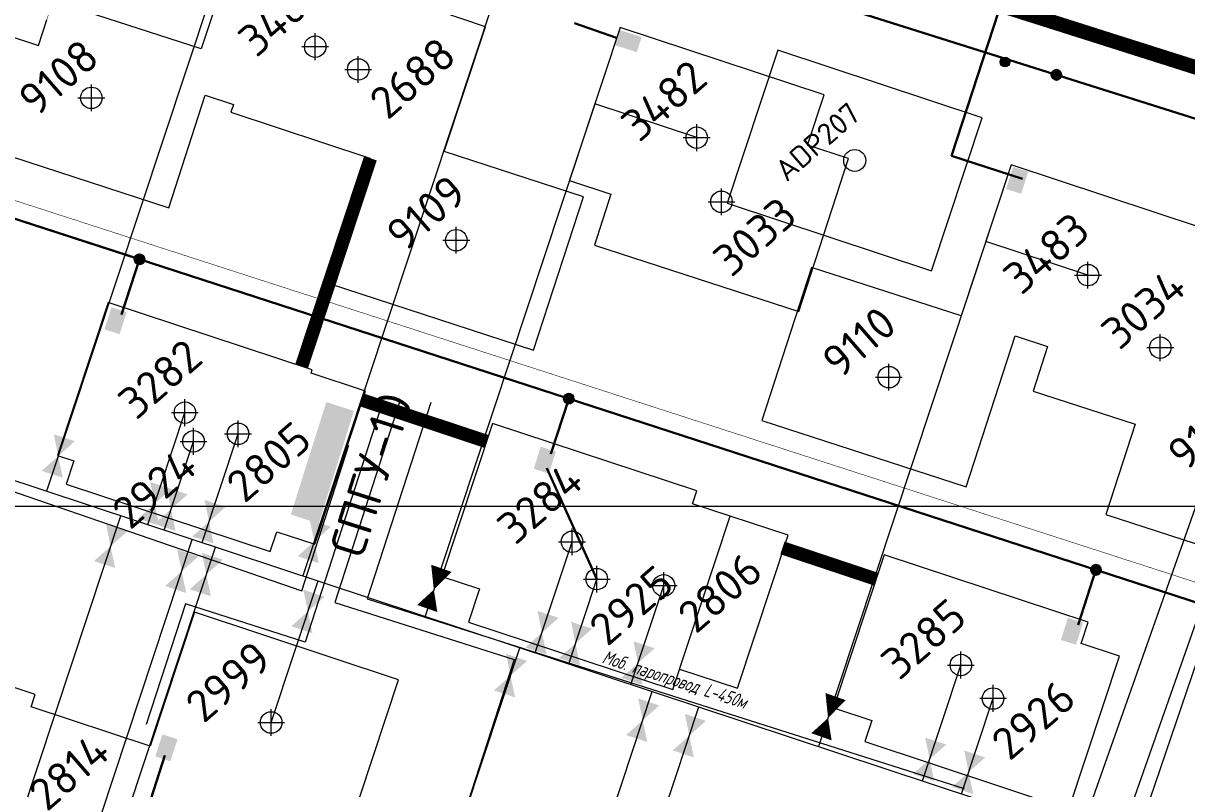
# Model space of a CAD drawing. Header units: millimetres. Extents: x 519 to 9564855, y -810 to 5021775.
# Drawn here: x 9544349.8 to 9544782.9, y 4997894.7 to 4998179.8 of the extents above; entities that cross this region are included whole.
import ezdxf
from ezdxf.enums import TextEntityAlignment as Align

# ---------------------------------------------------------------- set-up
doc = ezdxf.new("R2010")
doc.units = ezdxf.units.MM
doc.header["$LTSCALE"] = 2
doc.header["$MEASUREMENT"] = 0
doc.header["$PDMODE"] = 2
doc.header["$PDSIZE"] = 5
for name, color, linetype in [('164 скв. на 2011 год (измененные)', 121, 'Continuous'), ('Existing roads', 41, 'Continuous'), ('Gaz', 4, 'Continuous'), ('OilColl&Flowlines', 3, 'Continuous'), ('Stage 12 wells.Text&Frame', 52, 'Continuous'), ('Stage8 wlls text', 7, 'Continuous'), ('Скважины на 2016 год.', 40, 'Continuous'), ('Скважины на 2021 год', 7, 'Continuous')]:
    doc.layers.add(name, color=color, linetype=linetype)
for name, color, linetype, lineweight in [('200 скв. на 2010 год', 61, 'Continuous', 0), ('PPLINE_GAS', 4, 'GAS_LINE', 30), ('Stage 11.Object 2.Frame&Text', 26, 'Continuous', 53), ('WELLS', 7, 'Continuous', 5), ('Скважины на 2022 год', 60, 'Continuous', 13), ('Скважины на 2023 год', 201, 'Continuous', 20), ('Электро', 1, 'Continuous', 30), ('Электроснаб', 1, 'Continuous', 18), ('Электроснабжене', 1, 'Continuous', 18)]:
    doc.layers.add(name, color=color, linetype=linetype, lineweight=lineweight)
doc.styles.add('92051501$0$STANDARD', font='simplex.shx')
doc.styles.add('Elect', font='isocpeur.ttf')
doc.styles.get("Standard").update_dxf_attribs({"font": 'isocpeur.ttf', "width": 0.5})
doc.styles.add('ГОСТ', font='simplex.shx', dxfattribs={"width": 0.7})
doc.linetypes.add('GAS_LINE', pattern='A,0.5,-0.2,["G",92051501$0$STANDARD,S=0.1,R=0,X=-0.1,Y=-0.05],-0.05', length=0.75)

msp = doc.modelspace()

# ---------------------------------------------------------------- hatches: boundary and pattern name
at = {"linetype": 'ByBlock', "lineweight": 0, "ltscale": 80}
msp.add_hatch(color=1, dxfattribs=at).paths.add_polyline_path([(9544462.63634, 4998038.74598), (9544449.42703, 4997996.85001), (9544459.82909, 4997993.46256), (9544472.90373, 4998035.40229)])
at = {"layer": 'Электро', "ltscale": 0.5}
for points in [[(9544571.76803, 4998177.2845), (9544569.97227, 4998171.65238), (9544578.18312, 4998169.03441), (9544579.97889, 4998174.66653)], [(9544715.62777, 4998118.06519), (9544721.25989, 4998116.26942), (9544723.87786, 4998124.48028), (9544718.24574, 4998126.27604)]]:
    msp.add_hatch(color=256, dxfattribs=at).paths.add_polyline_path(points)
at = {"layer": 'Электро'}
h = msp.add_hatch(color=256, dxfattribs=at)
edge = h.paths.add_edge_path()
edge.add_arc((9544734.37741, 4998160.58701), 1.80448, 0, 360)
h = msp.add_hatch(color=256, dxfattribs=at)
edge = h.paths.add_edge_path()
edge.add_arc((9544393.10842, 4998091.90464), 1.80448, 0, 360)
at = {"layer": 'Электро', "ltscale": 25}
for points in [[(9544388.31233, 4998072.2191), (9544382.6802, 4998074.01486), (9544380.06223, 4998065.80401), (9544385.69435, 4998064.00824)], [(9544548.08626, 4998020.3054), (9544542.45413, 4998022.10116), (9544539.83616, 4998013.89031), (9544545.46828, 4998012.09455)], [(9544744.26749, 4997956.56225), (9544738.63537, 4997958.35802), (9544736.01739, 4997950.14716), (9544741.64952, 4997948.3514)]]:
    msp.add_hatch(color=256, dxfattribs=at).paths.add_polyline_path(points)
at = {"layer": 'Электро'}
h = msp.add_hatch(color=256, dxfattribs=at)
edge = h.paths.add_edge_path()
edge.add_arc((9544552.88235, 4998039.99094), 1.80448, 0, 360)
h = msp.add_hatch(color=256, dxfattribs=at)
edge = h.paths.add_edge_path()
edge.add_arc((9544749.06359, 4997976.2478), 1.80448, 0, 360)
msp.add_hatch(color=256, dxfattribs=at).paths.add_polyline_path([(9544398.96301, 4997906.78305), (9544404.57524, 4997904.92606), (9544407.28247, 4997913.10792), (9544401.67024, 4997914.96491)])
at = {"layer": 'Электроснаб', "lineweight": 0, "ltscale": 0.5}
msp.add_hatch(color=1, dxfattribs=at).paths.add_polyline_path([(9544571.76803, 4998177.2845), (9544569.97227, 4998171.65238), (9544578.18312, 4998169.03441), (9544579.97889, 4998174.66653)])
at = {"layer": 'Электроснаб', "lineweight": 0}
h = msp.add_hatch(color=1, dxfattribs=at)
edge = h.paths.add_edge_path()
edge.add_arc((9544715.2272, 4998165.3866), 1.80448, 0, 360)
h = msp.add_hatch(color=1, dxfattribs=at)
edge = h.paths.add_edge_path()
edge.add_arc((9544393.10842, 4998091.90464), 1.80448, 0, 360)
at = {"layer": 'Электроснаб', "lineweight": 0, "ltscale": 25}
for points in [[(9544388.31233, 4998072.2191), (9544382.6802, 4998074.01486), (9544380.06223, 4998065.80401), (9544385.69435, 4998064.00824)], [(9544548.08626, 4998020.3054), (9544542.45413, 4998022.10116), (9544539.83616, 4998013.89031), (9544545.46828, 4998012.09455)], [(9544744.26749, 4997956.56225), (9544738.63537, 4997958.35802), (9544736.01739, 4997950.14716), (9544741.64952, 4997948.3514)]]:
    msp.add_hatch(color=1, dxfattribs=at).paths.add_polyline_path(points)
at = {"layer": 'Электроснаб', "lineweight": 0}
h = msp.add_hatch(color=1, dxfattribs=at)
edge = h.paths.add_edge_path()
edge.add_arc((9544552.88235, 4998039.99094), 1.80448, 0, 360)
h = msp.add_hatch(color=1, dxfattribs=at)
edge = h.paths.add_edge_path()
edge.add_arc((9544749.06359, 4997976.2478), 1.80448, 0, 360)
msp.add_hatch(color=1, dxfattribs=at).paths.add_polyline_path([(9544398.96301, 4997906.78305), (9544404.57524, 4997904.92606), (9544407.28247, 4997913.10792), (9544401.67024, 4997914.96491)])
at = {"layer": 'Электроснабжене', "lineweight": 0, "ltscale": 0.5}
msp.add_hatch(color=1, dxfattribs=at).paths.add_polyline_path([(9544571.76803, 4998177.2845), (9544569.97227, 4998171.65238), (9544578.18312, 4998169.03441), (9544579.97889, 4998174.66653)])
at = {"layer": 'Электроснабжене', "lineweight": 0}
h = msp.add_hatch(color=1, dxfattribs=at)
edge = h.paths.add_edge_path()
edge.add_arc((9544393.10842, 4998091.90464), 1.80448, 0, 360)
at = {"layer": 'Электроснабжене', "lineweight": 0, "ltscale": 25}
for points in [[(9544388.31233, 4998072.2191), (9544382.6802, 4998074.01486), (9544380.06223, 4998065.80401), (9544385.69435, 4998064.00824)], [(9544548.08626, 4998020.3054), (9544542.45413, 4998022.10116), (9544539.83616, 4998013.89031), (9544545.46828, 4998012.09455)], [(9544744.26749, 4997956.56225), (9544738.63537, 4997958.35802), (9544736.01739, 4997950.14716), (9544741.64952, 4997948.3514)]]:
    msp.add_hatch(color=1, dxfattribs=at).paths.add_polyline_path(points)
at = {"layer": 'Электроснабжене', "lineweight": 0}
h = msp.add_hatch(color=1, dxfattribs=at)
edge = h.paths.add_edge_path()
edge.add_arc((9544552.88235, 4998039.99094), 1.80448, 0, 360)
h = msp.add_hatch(color=1, dxfattribs=at)
edge = h.paths.add_edge_path()
edge.add_arc((9544749.06359, 4997976.2478), 1.80448, 0, 360)
msp.add_hatch(color=1, dxfattribs=at).paths.add_polyline_path([(9544398.96301, 4997906.78305), (9544404.57524, 4997904.92606), (9544407.28247, 4997913.10792), (9544401.67024, 4997914.96491)])

# ---------------------------------------------------------------- linework, layer by layer
at = {"color": 6, "lineweight": 0, "ltscale": 80}
for p, q in [((9544489.91998, 4998038.6645, -4.36493), (9544465.79019, 4997964.10037, 0.48857)), ((9544501.55405, 4998038.59038, -4.59792), (9544477.89431, 4997965.45421, 0.48318)), ((9544483.29878, 4998037.77393, 0.82137), (9544454.75984, 4997949.34068, 0.65141)), ((9544477.89431, 4997965.45421, 0.48318), (9544700.02402, 4997894.84849, 0.05488)), ((9544410.2539, 4997963.64433, 0.12322), (9544395.63934, 4997918.68053, 0.04354)), ((9544454.75984, 4997949.34068, 0.65141), (9544410.2539, 4997963.64433, 0.12322)), ((9544465.79019, 4997964.10037, 0.48857), (9544532.57342, 4997942.85786, -0.16897)), ((9544532.57509, 4997942.85733, -0.16898), (9544502.80329, 4997850.99957))]:
    msp.add_line(p, q, dxfattribs=at)
at = {"color": 3, "linetype": 'ByBlock', "lineweight": 0, "ltscale": 80}
msp.add_line((9544442.1, 4997919.4), (9544459.54109, 4997972.11092, 0), dxfattribs=at)
at = {"layer": '164 скв. на 2011 год (измененные)', "color": 0, "linetype": 'ByBlock', "lineweight": 0}
msp.add_lwpolyline([(9544519.67502, 4997969.14756), (9544515.58202, 4997956.7776), (9544591.56255, 4997931.63702), (9544612.94054, 4997996.24615), (9544598.94754, 4998000.87618)], dxfattribs=at)
at = {"layer": '164 скв. на 2011 год (измененные)', "color": 0, "linetype": 'ByBlock', "lineweight": 0, "elevation": 0}
msp.add_lwpolyline([(9544665.65536, 4997920.1548), (9544663.05263, 4997912.28879), (9544739.03316, 4997887.14821), (9544757.88859, 4997944.1336), (9544743.61526, 4997948.85639)], dxfattribs=at)
at = {"layer": '164 скв. на 2011 год (измененные)', "color": 0, "linetype": 'ByBlock', "lineweight": 0}
for centre in [(9544563.3, 4997972.8), (9544710.77062, 4997928.31119)]:
    msp.add_circle(centre, 4, dxfattribs=at)
for p in [(9544563.3, 4997972.8), (9544710.8, 4997928.4)]:
    msp.add_point(p, dxfattribs=at)
at = {"layer": '200 скв. на 2010 год', "color": 0, "linetype": 'ByBlock', "lineweight": 0}
msp.add_line((9544719.04293, 4998063.34054), (9544731.08912, 4998059.42649), dxfattribs=at)
for points in [[(9544504.96189, 4998184.13287), (9544505.91798, 4998187.02241), (9544429.93745, 4998212.16299), (9544416.07359, 4998170.26323)], [(9544641.74183, 4998134.45668), (9544647.91798, 4998153.12241), (9544571.93745, 4998178.26299), (9544553.08202, 4998121.27759), (9544568.57678, 4998116.15066)], [(9544417.59115, 4998153.02384), (9544428.03812, 4998149.56713)], [(9544788.29418, 4998103.61972), (9544788.29418, 4998103.61972), (9544717.53745, 4998127.06299), (9544698.68202, 4998070.07759), (9544698.68202, 4998070.07759)], [(9544457.0158, 4998049.50694), (9544457.41798, 4998050.72241), (9544381.43745, 4998075.86299), (9544362.58202, 4998018.87759), (9544368.65732, 4998016.86739)], [(9544598.94754, 4998000.87618), (9544600.51798, 4998005.62241), (9544524.53745, 4998030.76299), (9544505.68202, 4997973.77759), (9544519.67502, 4997969.14756)], [(9544368.65732, 4998016.86739), (9544365.78202, 4998008.17759), (9544441.76255, 4997983.03701), (9544444.27367, 4997990.45832)], [(9544743.61526, 4997948.85639), (9544746.21798, 4997956.72241), (9544670.23745, 4997981.86299), (9544651.38202, 4997924.87759), (9544665.65536, 4997920.1548)], [(9544352.79414, 4997925.21703), (9544354.31798, 4997929.82241), (9544278.33745, 4997954.96299), (9544275.47182, 4997946.30238)]]:
    msp.add_lwpolyline(points, dxfattribs=at)
at = {"layer": '200 скв. на 2010 год', "color": 252, "lineweight": 0, "true_color": 0x939598}
msp.add_lwpolyline([(9544594.0851, 4997939.26076), (9544615.62636, 4997932.13315), (9544634.48179, 4997989.11854), (9544598.94754, 4998000.87618)], dxfattribs=at)
at = {"layer": '200 скв. на 2010 год', "color": 0, "linetype": 'ByBlock', "lineweight": 0}
for centre in [(9544458.5, 4998171.1), (9544600.5, 4998137.2), (9544746.1, 4998086), (9544410, 4998034.8), (9544413.2, 4998024.1), (9544554.1, 4997986.7), (9544698.8, 4997940.8)]:
    msp.add_circle(centre, 4, dxfattribs=at)
at = {"layer": '200 скв. на 2010 год', "color": 252, "lineweight": 0, "true_color": 0x939598}
msp.add_circle((9544588.2, 4997970.4), 4.0951, dxfattribs=at)
at = {"layer": '200 скв. на 2010 год', "color": 0, "linetype": 'ByBlock', "lineweight": 0}
for p in [(9544458.5, 4998171.1), (9544600.5, 4998137.2), (9544746.1, 4998086), (9544410, 4998034.8), (9544413.2, 4998024.1), (9544554.1, 4997986.7), (9544698.8, 4997940.8)]:
    msp.add_point(p, dxfattribs=at)
at = {"layer": '200 скв. на 2010 год', "color": 252, "linetype": 'ByBlock', "lineweight": 0, "ltscale": 80, "true_color": 0x939598}
msp.add_point((9544588.2, 4997970.4), dxfattribs=at)
at = {"layer": 'Existing roads', "color": 3, "linetype": 'ByBlock', "lineweight": 0, "ltscale": 80}
msp.add_line((9544870.298, 4998238.77789), (9544743.30512, 4997878.21855, 0), dxfattribs=at)
at = {"layer": 'Existing roads', "color": 0, "linetype": 'ByBlock', "lineweight": 0, "ltscale": 80}
msp.add_line((9533000, 4998000), (9548000, 4998000), dxfattribs=at)
at = {"layer": 'Existing roads', "lineweight": 0, "flags": 128}
for points, const_width, elevation in [([(9544066.2012, 4998392.10802), (9544909.18418, 4998124.3074)], 5.4, 0.00005), ([(9544475.61256, 4998039.5976), (9544522.31348, 4998024.04163)], 5, 0)]:
    msp.add_lwpolyline(points, dxfattribs=dict(at, const_width=const_width, elevation=elevation))
at = {"layer": 'Existing roads', "lineweight": 0, "const_width": 5, "flags": 128}
for points in [[(9544453.42857, 4998052.04243), (9544479.04979, 4998129.4824)], [(9544632.38866, 4997984.41977), (9544667.23422, 4997972.78652)]]:
    msp.add_lwpolyline(points, dxfattribs=at)
at = {"layer": 'Gaz', "linetype": 'GAS_LINE', "lineweight": 0, "ltscale": 20}
msp.add_line((9544301.54336, 4998020.69397, 16.71146), (9544453.49125, 4997968.41183, 47.54555), dxfattribs=at)
at = {"layer": 'OilColl&Flowlines', "color": 3, "linetype": 'ByBlock', "lineweight": 0, "ltscale": 25}
msp.add_line((9544482.48595, 4998380.1293, 0), (9544358.53815, 4998005.53097, 0), dxfattribs=at)
at = {"layer": 'OilColl&Flowlines', "lineweight": 0}
for p, q in [((9544562.9, 4998303.4), (9544453.90004, 4997973.97744, 0)), ((9544865.8, 4998183.6), (9544757.11804, 4997873.6481, 0)), ((9544005.39403, 4998122.37996, 0), (9545389.66365, 4997664.35022, 0)), ((9544324.2, 4997809.3), (9544386.11056, 4997996.40775, 0)), ((9544572.1, 4997837), (9544601.29688, 4997925.23959, 0))]:
    msp.add_line(p, q, dxfattribs=at)
at = {"layer": 'OilColl&Flowlines', "linetype": 'ByBlock', "lineweight": 0, "ltscale": 80}
for p, q in [((9544562.50974, 4998149.77029), (9544499.36539, 4997958.93378, 0)), ((9544600.5, 4998137.2), (9544562.50974, 4998149.77029)), ((9544708.82206, 4998100.77211, -24.6293), (9544645.85251, 4997910.46385, 0)), ((9544746.1, 4998086), (9544708.10974, 4998098.57029)), ((9544826.88794, 4998061.00349), (9544762.63296, 4997871.82331, 0)), ((9544396.19286, 4997993.0717, 0), (9544410, 4998034.8)), ((9544416.39504, 4997986.38717, 0), (9544429.8, 4998026.9)), ((9544402.26816, 4997991.0615, 0), (9544413.2, 4998024.1)), ((9544378.8, 4997885), (9544412.74662, 4997987.59437, 0)), ((9544540.4181, 4997945.35019, 0), (9544554.1, 4997986.7)), ((9544385.3, 4997875.7), (9544421.37875, 4997984.73815, 0)), ((9544552.85566, 4997941.23482, 0), (9544563.3, 4997972.8)), ((9544576.0143, 4997933.57205, 0), (9544588.2, 4997970.4)), ((9544502.8, 4997851), (9544534.65025, 4997947.25866, 0)), ((9544684.52801, 4997897.66683, 0), (9544698.8, 4997940.8)), ((9544547.9, 4997822), (9544583.94851, 4997930.94676, 0)), ((9544699.04193, 4997892.86444, 0), (9544710.8, 4997928.4))]:
    msp.add_line(p, q, dxfattribs=at)
at = {"layer": 'OilColl&Flowlines', "color": 3, "linetype": 'ByBlock', "lineweight": 0, "ltscale": 80, "const_width": 0.2, "elevation": -24.6293}
msp.add_lwpolyline([(9545374.20897, 4997781.38398), (9542535.24084, 4998699.83943)], dxfattribs=at)
at = {"layer": 'OilColl&Flowlines', "lineweight": 0, "elevation": 0}
for points in [[(9544500.18982, 4997961.84362, 8, 0, 0), (9544502.64564, 4997968.84743, 0, 8, 0), (9544505.44051, 4997976.81816, 8, 8, 0)], [(9544646.92459, 4997914.07315, 8, 0, 0), (9544649.38041, 4997921.07696, 0, 8, 0), (9544652.17528, 4997929.04769, 8, 8, 0)]]:
    msp.add_lwpolyline(points, format="xyseb", dxfattribs=at)
at = {"layer": 'OilColl&Flowlines', "color": 3, "lineweight": 0}
for points in [[(9544369.05377, 4998024.13868, 0), (9544362.87374, 4998018.63412, 0), (9544361.19666, 4998026.73846, 0)], [(9544364.55083, 4998010.52978, 0), (9544356.69372, 4998013.12955, 0), (9544362.87374, 4998018.63412, 0)], [(9544414.98806, 4997981.23507, 0), (9544408.80804, 4997975.73051, 0), (9544407.13096, 4997983.83485, 0)], [(9544424.16119, 4997980.01388, 0), (9544417.98117, 4997974.50931, 0), (9544416.30409, 4997982.61365, 0)], [(9544410.48512, 4997967.62617, 0), (9544402.62802, 4997970.22594, 0), (9544408.80804, 4997975.73051, 0)], [(9544419.65825, 4997966.40497, 0), (9544411.80115, 4997969.00474, 0), (9544417.98117, 4997974.50931, 0)]]:
    msp.add_solid(points, dxfattribs=at)
at = {"layer": 'OilColl&Flowlines', "lineweight": 0}
for points in [[(9544397.09321, 4998008.96561, 0), (9544404.95031, 4998006.36584, 0), (9544398.77029, 4998000.86127, 0)], [(9544403.1685, 4998006.95541, 0), (9544411.02561, 4998004.35563, 0), (9544404.84559, 4997998.85107, 0)], [(9544392.59027, 4997995.3567, 0), (9544398.77029, 4998000.86127, 0), (9544400.44737, 4997992.75693, 0)], [(9544417.29538, 4998002.28108, 0), (9544425.15249, 4997999.6813, 0), (9544418.97247, 4997994.17674, 0)], [(9544398.66556, 4997993.3465, 0), (9544404.84559, 4997998.85107, 0), (9544406.52267, 4997990.74673, 0)], [(9544456.46903, 4997994.91438, 0), (9544464.32614, 4997992.3146, 0), (9544458.14611, 4997986.81004, 0)], [(9544380.66981, 4997993.13741, 0), (9544388.52691, 4997990.53764, 0), (9544382.34689, 4997985.03307, 0)], [(9544412.79244, 4997988.67217, 0), (9544418.97247, 4997994.17674, 0), (9544420.64955, 4997986.0724, 0)], [(9544451.96609, 4997981.30547, 0), (9544458.14611, 4997986.81004, 0), (9544459.8232, 4997978.7057, 0)], [(9544376.16686, 4997979.52851, 0), (9544382.34689, 4997985.03307, 0), (9544384.02397, 4997976.92873, 0)], [(9544454.10033, 4997968.84058, 0), (9544461.95744, 4997966.24081, 0), (9544455.77741, 4997960.73624, 0)], [(9544449.59739, 4997955.23167, 0), (9544455.77741, 4997960.73624, 0), (9544457.4545, 4997952.6319, 0)], [(9544541.22456, 4997960.96036, 0), (9544549.08166, 4997958.36058, 0), (9544542.90164, 4997952.85602, 0)], [(9544553.69303, 4997956.93843, 0), (9544561.55014, 4997954.33865, 0), (9544555.37011, 4997948.83409, 0)], [(9544536.72162, 4997947.35145, 0), (9544542.90164, 4997952.85602, 0), (9544544.57872, 4997944.75168, 0)], [(9544549.19009, 4997943.32952, 0), (9544555.37011, 4997948.83409, 0), (9544557.0472, 4997940.72975, 0)], [(9544576.96924, 4997949.63096, 0), (9544584.82635, 4997947.03119, 0), (9544578.64632, 4997941.52662, 0)], [(9544529.52497, 4997944.94177, 0), (9544537.38207, 4997942.34199, 0), (9544531.20205, 4997936.83743, 0)], [(9544572.4663, 4997936.02205, 0), (9544578.64632, 4997941.52662, 0), (9544580.3234, 4997933.42228, 0)], [(9544525.02203, 4997931.33286, 0), (9544531.20205, 4997936.83743, 0), (9544532.87913, 4997928.73309, 0)], [(9544578.72367, 4997928.32898, 0), (9544586.58078, 4997925.72921, 0), (9544580.40076, 4997920.22464, 0)], [(9544596.06217, 4997922.59199, 0), (9544603.91928, 4997919.99221, 0), (9544597.73926, 4997914.48765, 0)], [(9544574.22073, 4997914.72008, 0), (9544580.40076, 4997920.22464, 0), (9544582.07784, 4997912.1203, 0)], [(9544591.55923, 4997908.98308, 0), (9544597.73926, 4997914.48765, 0), (9544599.41634, 4997906.38331, 0)], [(9544685.50578, 4997913.79473, 0), (9544693.36289, 4997911.19496, 0), (9544687.18287, 4997905.69039, 0)], [(9544700.01969, 4997908.99234, 0), (9544707.8768, 4997906.39257, 0), (9544701.69678, 4997900.888, 0)], [(9544681.00284, 4997900.18582, 0), (9544687.18287, 4997905.69039, 0), (9544688.85995, 4997897.58605, 0)], [(9544695.51675, 4997895.38343, 0), (9544701.69678, 4997900.888, 0), (9544703.37386, 4997892.78366, 0)]]:
    msp.add_solid(points, dxfattribs=at)
at = {"layer": 'PPLINE_GAS', "color": 4, "linetype": 'GAS_LINE', "lineweight": 0, "ltscale": 20}
msp.add_line((9544453.49125, 4997968.41183, 47.54555), (9544470.98637, 4998022.71197), dxfattribs=at)
at = {"layer": 'Stage 12 wells.Text&Frame', "color": 0, "linetype": 'ByBlock', "lineweight": 0}
for points in [[(9544281.14839, 4998201.71374), (9544279.48202, 4998196.67759), (9544355.46255, 4998171.53701), (9544358.60099, 4998181.02209)], [(9544506.52397, 4998131.99822), (9544521.91798, 4998178.52241), (9544504.96189, 4998184.13287)], [(9544428.03812, 4998149.56713), (9544427.08202, 4998146.67759), (9544478.86564, 4998129.54333)], [(9544444.27367, 4997990.45832), (9544458.36255, 4997985.83701), (9544477.21798, 4998042.82241), (9544457.0158, 4998049.50694)], [(9544397.03193, 4997910.57954), (9544352.79414, 4997925.21703)]]:
    msp.add_lwpolyline(points, dxfattribs=at)
for centre in [(9544474.5, 4998162.6), (9544429.8, 4998026.9)]:
    msp.add_circle(centre, 4, dxfattribs=at)
for p in [(9544474.5, 4998162.6), (9544429.8, 4998026.9)]:
    msp.add_point(p, dxfattribs=at)
at = {"layer": 'Stage8 wlls text', "color": 0, "linetype": 'ByBlock', "lineweight": 0}
msp.add_lwpolyline([(9544475.10882, 4997891.77467), (9544489.51798, 4997935.32241), (9544413.53745, 4997960.46299), (9544397.03192, 4997910.57954)], dxfattribs=at)
msp.add_circle((9544442.1, 4997919.4), 4, dxfattribs=at)
msp.add_point((9544442.1, 4997919.4), dxfattribs=at)
at = {"layer": 'WELLS', "color": 6, "linetype": 'ByBlock', "lineweight": 0, "ltscale": 50, "const_width": 0.2}
msp.add_lwpolyline([(9544312.82962, 4998177.84122), (9544315.15649, 4998184.87356), (9544355.46255, 4998171.53701), (9544367.15684, 4998207.18856), (9544327.6, 4998219.7)], dxfattribs=at)
at = {"layer": 'Скважины на 2016 год.', "color": 254, "lineweight": 0, "true_color": 0xfeeab9}
msp.add_lwpolyline([(9544611.88202, 4998112.77759), (9544687.86255, 4998087.63701), (9544706.71798, 4998144.62241), (9544630.73745, 4998169.76299)], close=True, dxfattribs=at)
msp.add_circle((9544659.3, 4998128.7), 4.0951, dxfattribs=at)
at = {"layer": 'Скважины на 2021 год', "color": 0, "linetype": 'ByBlock', "lineweight": 0}
msp.add_lwpolyline([(9544698.92006, 4998070.79701), (9544643.22825, 4998088.89238), (9544624.68723, 4998031.82898), (9544700.77175, 4998007.10762), (9544719.04293, 4998063.34054)], dxfattribs=at)
msp.add_circle((9544672, 4998048), 4, dxfattribs=at)
msp.add_point((9544672, 4998048), dxfattribs=at)
at = {"layer": 'Скважины на 2022 год', "color": 0, "lineweight": 0}
msp.add_lwpolyline([(9544416.07359, 4998170.26323), (9544346.42825, 4998192.89238), (9544327.88723, 4998135.82898), (9544403.97175, 4998111.10762), (9544417.59115, 4998153.02384)], dxfattribs=at)
at = {"layer": 'Скважины на 2022 год', "color": 0, "linetype": 'ByBlock', "lineweight": 0}
for points in [[(9544568.57678, 4998116.15066), (9544562.40241, 4998097.14789), (9544638.48693, 4998072.42653), (9544657.02795, 4998129.48992), (9544641.74183, 4998134.45668)], [(9544478.86564, 4998129.54333), (9544463.68723, 4998082.82898), (9544539.77175, 4998058.10762), (9544558.31277, 4998115.17102), (9544506.52397, 4998131.99822)], [(9544731.06805, 4998059.36164), (9544725.70241, 4998042.84789), (9544763.6432, 4998030.52018)]]:
    msp.add_lwpolyline(points, dxfattribs=at)
at = {"layer": 'Скважины на 2022 год', "color": 0, "lineweight": 0}
msp.add_circle((9544375.2, 4998152), 4, dxfattribs=at)
at = {"layer": 'Скважины на 2022 год', "color": 0, "linetype": 'ByBlock', "lineweight": 0}
for centre in [(9544609.7, 4998113.3), (9544511, 4998099), (9544773, 4998059)]:
    msp.add_circle(centre, 4, dxfattribs=at)
at = {"layer": 'Скважины на 2022 год', "color": 0, "lineweight": 0}
msp.add_point((9544375.2, 4998152), dxfattribs=at)
at = {"layer": 'Скважины на 2022 год', "color": 0, "linetype": 'ByBlock', "lineweight": 0}
for p in [(9544609.7, 4998113.3), (9544511, 4998099), (9544773, 4998059)]:
    msp.add_point(p, dxfattribs=at)
at = {"layer": 'Скважины на 2023 год', "color": 0, "linetype": 'ByBlock', "lineweight": 0}
msp.add_lwpolyline([(9544763.6432, 4998030.52018), (9544752.70241, 4997996.84789), (9544828.78693, 4997972.12653), (9544845.52595, 4998023.64394)], dxfattribs=at)
at = {"layer": 'Электро', "ltscale": 50}
msp.add_line((9543304.49609, 4998612.69113), (9545031, 4998066.8), dxfattribs=at)
at = {"layer": 'Электро', "ltscale": 0.5}
for p, q in [((9544695.30564, 4998130.48219), (9544727.03409, 4998227.89693)), ((9544570.66419, 4998174.41488), (9544555.04833, 4998179.79645, 0)), ((9544721.75811, 4998121.86649), (9544695.30564, 4998130.48219))]:
    msp.add_line(p, q, dxfattribs=at)
at = {"layer": 'Электро', "ltscale": 25}
for p, q in [((9544193.01705, 4998156.91827), (9544393.10842, 4998091.90464)), ((9544193.01705, 4998156.91827), (9544823.72452, 4997951.98899)), ((9544386.44109, 4998071.38471), (9544393.10842, 4998091.90464)), ((9544386.44109, 4998071.38471), (9544393.10842, 4998091.90464)), ((9544546.21502, 4998019.47101), (9544552.88235, 4998039.99094)), ((9544742.39626, 4997955.72787), (9544749.06359, 4997976.2478))]:
    msp.add_line(p, q, dxfattribs=at)
at = {"layer": 'Электро', "ltscale": 2}
msp.add_line((9544563.3, 4997972.8), (9544544.72531, 4998014.12743), dxfattribs=at)
at = {"layer": 'Электро'}
msp.add_line((9544402.57926, 4997907.1559, 0), (9544381.44977, 4997842.12697), dxfattribs=at)
for centre in [(9544734.37741, 4998160.58701), (9544393.10842, 4998091.90464), (9544552.88235, 4998039.99094), (9544749.06359, 4997976.2478)]:
    msp.add_circle(centre, 1.80448, dxfattribs=at)
at = {"layer": 'Электроснаб', "color": 1, "lineweight": 0, "ltscale": 25}
for p, q in [((9544193.01705, 4998156.91827), (9544393.10842, 4998091.90464)), ((9544193.01705, 4998156.91827), (9544823.72452, 4997951.98899)), ((9544386.44109, 4998071.38471), (9544393.10842, 4998091.90464)), ((9544386.44109, 4998071.38471), (9544393.10842, 4998091.90464)), ((9544546.21502, 4998019.47101), (9544552.88235, 4998039.99094)), ((9544742.39626, 4997955.72787), (9544749.06359, 4997976.2478))]:
    msp.add_line(p, q, dxfattribs=at)
at = {"layer": 'Электроснаб', "color": 1, "lineweight": 0, "ltscale": 2}
msp.add_line((9544563.3, 4997972.8), (9544544.72531, 4998014.12743), dxfattribs=at)
at = {"layer": 'Электроснаб', "color": 1, "linetype": 'ByBlock', "lineweight": 0}
msp.add_line((9544402.57926, 4997907.1559, 0), (9544381.44977, 4997842.12697), dxfattribs=at)
at = {"layer": 'Электроснаб', "color": 1, "lineweight": 0}
for centre in [(9544715.2272, 4998165.3866), (9544393.10842, 4998091.90464), (9544552.88235, 4998039.99094), (9544749.06359, 4997976.2478)]:
    msp.add_circle(centre, 1.80448, dxfattribs=at)
at = {"layer": 'Электроснабжене', "color": 1, "lineweight": 0, "ltscale": 25}
for p, q in [((9544193.01705, 4998156.91827), (9544393.10842, 4998091.90464)), ((9544193.01705, 4998156.91827), (9544823.72452, 4997951.98899)), ((9544386.44109, 4998071.38471), (9544393.10842, 4998091.90464)), ((9544386.44109, 4998071.38471), (9544393.10842, 4998091.90464)), ((9544546.21502, 4998019.47101), (9544552.88235, 4998039.99094)), ((9544742.39626, 4997955.72787), (9544749.06359, 4997976.2478))]:
    msp.add_line(p, q, dxfattribs=at)
at = {"layer": 'Электроснабжене', "color": 1, "lineweight": 0, "ltscale": 2}
msp.add_line((9544563.3, 4997972.8), (9544544.72531, 4998014.12743), dxfattribs=at)
at = {"layer": 'Электроснабжене', "color": 1, "linetype": 'ByBlock', "lineweight": 0}
msp.add_line((9544402.57926, 4997907.1559, 0), (9544381.44977, 4997842.12697), dxfattribs=at)
at = {"layer": 'Электроснабжене', "color": 1, "lineweight": 0}
for centre in [(9544393.10842, 4998091.90464), (9544552.88235, 4998039.99094), (9544749.06359, 4997976.2478)]:
    msp.add_circle(centre, 1.80448, dxfattribs=at)

# ---------------------------------------------------------------- texts
at = {"color": 5, "lineweight": 0, "style": 'ГОСТ', "oblique": 15, "width": 0.7}
msp.add_text('Моб. паропровод L-450м', height=5, rotation=342, dxfattribs=at).set_placement((9544564.90142, 4997941.6956))
at = {"layer": '164 скв. на 2011 год (измененные)', "color": 0, "linetype": 'ByBlock', "lineweight": 0, "style": 'Elect'}
for s, p in [('2925', (9544567.22315, 4997947.38596)), ('2926', (9544716.91075, 4997904.73215))]:
    msp.add_text(s, height=12, rotation=41, dxfattribs=at).set_placement(p)
at = {"layer": '200 скв. на 2010 год', "color": 0, "linetype": 'ByBlock', "lineweight": 0, "style": 'Elect'}
for s, p in [('3481', (9544436.60843, 4998166.67019)), ('3482', (9544579.11344, 4998135.08687)), ('3483', (9544721.33206, 4998078.20191)), ('3282', (9544391.90454, 4998031.68192)), ('2924', (9544389.6485, 4997990.80256)), ('3284', (9544532.97999, 4997985.11274)), ('3285', (9544675.83988, 4997934.68696))]:
    msp.add_text(s, height=12, rotation=41, dxfattribs=at).set_placement(p)
at = {"layer": '200 скв. на 2010 год', "color": 252, "lineweight": 0, "true_color": 0x939598, "style": 'Elect'}
msp.add_text('2806', height=12, rotation=41, dxfattribs=at).set_placement((9544600.16948, 4997952.06151))
at = {"layer": 'Stage 11.Object 2.Frame&Text', "color": 5, "lineweight": 0, "style": 'Elect'}
msp.add_text('CПГУ-10', height=13.005167, rotation=72.3625988, dxfattribs=at).set_placement((9544475.93427, 4997979.69764, 0))
at = {"layer": 'Stage 12 wells.Text&Frame', "color": 0, "linetype": 'ByBlock', "lineweight": 0, "style": 'Elect'}
for s, p in [('2688', (9544485.47347, 4998143.46937)), ('2805', (9544432.18882, 4998000.71837)), ('2814', (9544358.65403, 4997885.86738))]:
    msp.add_text(s, height=12, rotation=41, dxfattribs=at).set_placement(p)
at = {"layer": 'Stage8 wlls text', "color": 0, "linetype": 'ByBlock', "lineweight": 0, "style": 'Elect'}
msp.add_text('2999', height=12, rotation=41, dxfattribs=at).set_placement((9544416.98533, 4997918.75597))
at = {"layer": 'Скважины на 2016 год.', "color": 254, "lineweight": 0, "true_color": 0xfeeab9, "style": 'Elect'}
msp.add_text('ADP207', height=8, rotation=41, dxfattribs=at).set_placement((9544633.96706, 4998120.40874))
at = {"layer": 'Скважины на 2021 год', "color": 0, "linetype": 'ByBlock', "lineweight": 0, "style": 'Elect'}
msp.add_text('9110', height=12, rotation=41, dxfattribs=at).set_placement((9544653.87123, 4998047.06268))
at = {"layer": 'Скважины на 2022 год', "color": 0, "lineweight": 0}
msp.add_text('9108', height=12, rotation=41, dxfattribs=at).set_placement((9544357.1287, 4998141.88979), align=Align.BOTTOM_LEFT)
at = {"layer": 'Скважины на 2022 год', "color": 0, "linetype": 'ByBlock', "lineweight": 0}
for s, p in [('9109', (9544494.04241, 4998091.47461)), ('3033', (9544615.71966, 4998082.09586))]:
    msp.add_text(s, height=12, rotation=41, dxfattribs=at).set_placement(p, align=Align.BOTTOM_LEFT)
at = {"layer": 'Скважины на 2022 год', "color": 0, "linetype": 'ByBlock', "lineweight": 0, "style": 'Elect'}
msp.add_text('3034', height=12, rotation=41, dxfattribs=at).set_placement((9544757.81102, 4998057.67219))
at = {"layer": 'Скважины на 2023 год', "color": 0, "linetype": 'ByBlock', "lineweight": 0, "style": 'Elect'}
msp.add_text('9111', height=12, rotation=41, dxfattribs=at).set_placement((9544782.39482, 4998012.56499))

doc.saveas('drawing.dxf')
